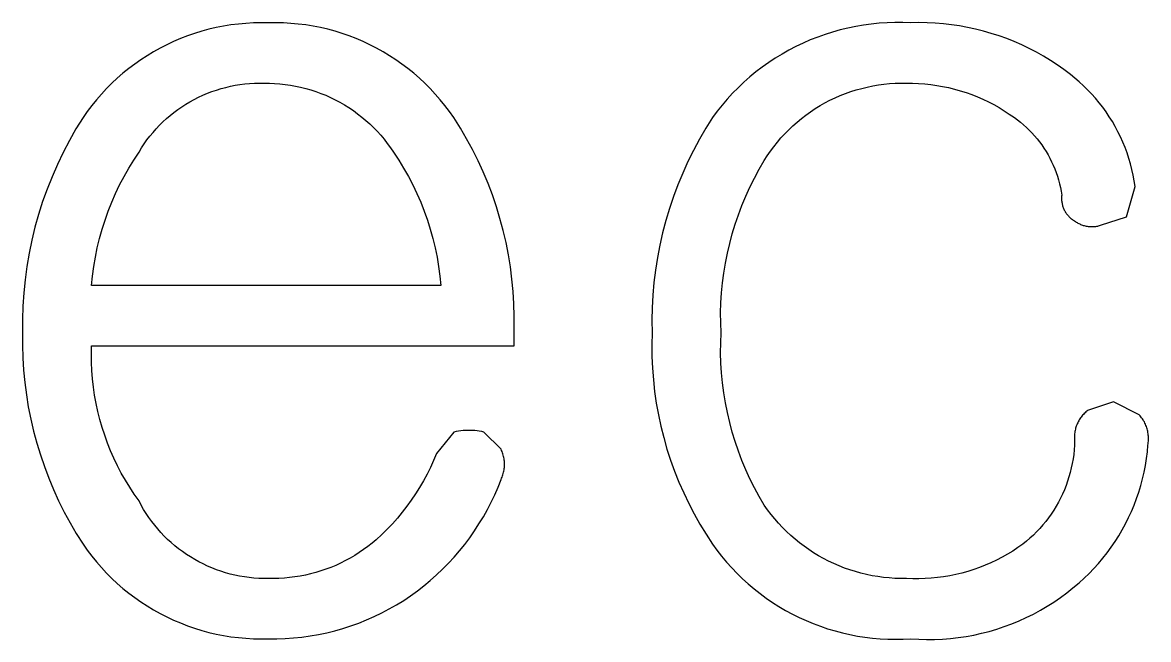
# Model space of a CAD drawing. Header units: millimetres. Extents: x 3033 to 5773, y 123 to 1487.
# Drawn here: x 5713.02 to 5726.48, y 285.95 to 293.34 of the extents above; entities that cross this region are included whole.
import ezdxf

# ---------------------------------------------------------------- set-up
doc = ezdxf.new("R2010")
doc.units = ezdxf.units.MM
doc.header["$MEASUREMENT"] = 0
doc.layers.add('TEX', color=70, linetype='Continuous')

msp = doc.modelspace()

# ---------------------------------------------------------------- linework, layer by layer
at = {"layer": 'TEX'}
for p, q in [((5715.6, 293.318), (5715.511, 293.307)), ((5715.689, 293.326), (5715.6, 293.318)), ((5715.779, 293.331), (5715.689, 293.326)), ((5715.868, 293.333), (5715.779, 293.331)), ((5715.958, 293.332), (5715.868, 293.333)), ((5716.048, 293.333), (5715.958, 293.332)), ((5716.137, 293.331), (5716.048, 293.333)), ((5716.227, 293.326), (5716.137, 293.331)), ((5716.316, 293.318), (5716.227, 293.326)), ((5716.405, 293.307), (5716.316, 293.318)), ((5723.166, 293.317), (5723.073, 293.305)), ((5723.261, 293.327), (5723.166, 293.317)), ((5723.355, 293.333), (5723.261, 293.327)), ((5723.449, 293.336), (5723.355, 293.333)), ((5723.544, 293.336), (5723.449, 293.336)), ((5723.638, 293.332), (5723.544, 293.336)), ((5723.736, 293.334), (5723.638, 293.332)), ((5723.833, 293.333), (5723.736, 293.334)), ((5723.931, 293.328), (5723.833, 293.333)), ((5724.028, 293.32), (5723.931, 293.328)), ((5724.125, 293.309), (5724.028, 293.32)), ((5724.221, 293.295), (5724.125, 293.309)), ((5714.991, 293.175), (5714.908, 293.143)), ((5715.076, 293.205), (5714.991, 293.175)), ((5715.161, 293.231), (5715.076, 293.205)), ((5715.248, 293.255), (5715.161, 293.231)), ((5715.335, 293.275), (5715.248, 293.255)), ((5715.423, 293.292), (5715.335, 293.275)), ((5715.511, 293.307), (5715.423, 293.292)), ((5716.493, 293.292), (5716.405, 293.307)), ((5716.581, 293.275), (5716.493, 293.292)), ((5716.668, 293.255), (5716.581, 293.275)), ((5716.755, 293.231), (5716.668, 293.255)), ((5716.84, 293.205), (5716.755, 293.231)), ((5716.925, 293.175), (5716.84, 293.205)), ((5717.008, 293.143), (5716.925, 293.175)), ((5722.614, 293.193), (5722.525, 293.162)), ((5722.704, 293.222), (5722.614, 293.193)), ((5722.795, 293.247), (5722.704, 293.222)), ((5722.887, 293.27), (5722.795, 293.247)), ((5722.98, 293.289), (5722.887, 293.27)), ((5723.073, 293.305), (5722.98, 293.289)), ((5724.317, 293.277), (5724.221, 293.295)), ((5724.412, 293.257), (5724.317, 293.277)), ((5724.507, 293.233), (5724.412, 293.257)), ((5724.6, 293.206), (5724.507, 293.233)), ((5724.693, 293.176), (5724.6, 293.206)), ((5724.785, 293.143), (5724.693, 293.176)), ((5714.744, 293.07), (5714.664, 293.029)), ((5714.825, 293.108), (5714.744, 293.07)), ((5714.908, 293.143), (5714.825, 293.108)), ((5717.091, 293.108), (5717.008, 293.143)), ((5717.172, 293.07), (5717.091, 293.108)), ((5717.252, 293.029), (5717.172, 293.07)), ((5722.265, 293.048), (5722.181, 293.004)), ((5722.35, 293.089), (5722.265, 293.048)), ((5722.437, 293.127), (5722.35, 293.089)), ((5722.525, 293.162), (5722.437, 293.127)), ((5724.875, 293.107), (5724.785, 293.143)), ((5724.964, 293.067), (5724.875, 293.107)), ((5725.052, 293.025), (5724.964, 293.067)), ((5714.509, 292.939), (5714.434, 292.89)), ((5714.586, 292.985), (5714.509, 292.939)), ((5714.664, 293.029), (5714.586, 292.985)), ((5717.33, 292.985), (5717.252, 293.029)), ((5717.407, 292.939), (5717.33, 292.985)), ((5717.482, 292.89), (5717.407, 292.939)), ((5722.018, 292.908), (5721.939, 292.856)), ((5722.099, 292.958), (5722.018, 292.908)), ((5722.181, 293.004), (5722.099, 292.958)), ((5725.139, 292.98), (5725.052, 293.025)), ((5725.223, 292.932), (5725.139, 292.98)), ((5725.307, 292.882), (5725.223, 292.932)), ((5714.289, 292.785), (5714.22, 292.729)), ((5714.361, 292.839), (5714.289, 292.785)), ((5714.434, 292.89), (5714.361, 292.839)), ((5717.555, 292.839), (5717.482, 292.89)), ((5717.627, 292.785), (5717.555, 292.839)), ((5717.696, 292.729), (5717.627, 292.785)), ((5721.863, 292.801), (5721.787, 292.744)), ((5721.939, 292.856), (5721.863, 292.801)), ((5725.388, 292.828), (5725.307, 292.882)), ((5725.468, 292.772), (5725.388, 292.828)), ((5725.546, 292.713), (5725.468, 292.772)), ((5714.152, 292.67), (5714.087, 292.609)), ((5714.22, 292.729), (5714.152, 292.67)), ((5717.764, 292.67), (5717.696, 292.729)), ((5717.829, 292.609), (5717.764, 292.67)), ((5721.714, 292.684), (5721.644, 292.621)), ((5721.787, 292.744), (5721.714, 292.684)), ((5725.6, 292.67), (5725.546, 292.713)), ((5725.652, 292.626), (5725.6, 292.67)), ((5714.023, 292.545), (5713.962, 292.48)), ((5714.087, 292.609), (5714.023, 292.545)), ((5715.229, 292.489), (5715.283, 292.51)), ((5715.283, 292.51), (5715.337, 292.528)), ((5715.337, 292.528), (5715.393, 292.545)), ((5715.393, 292.545), (5715.448, 292.56)), ((5715.448, 292.56), (5715.505, 292.573)), ((5715.505, 292.573), (5715.561, 292.585)), ((5715.561, 292.585), (5715.618, 292.594)), ((5715.618, 292.594), (5715.676, 292.601)), ((5715.676, 292.601), (5715.733, 292.606)), ((5715.733, 292.606), (5715.791, 292.61)), ((5715.791, 292.61), (5715.849, 292.611)), ((5715.849, 292.611), (5715.906, 292.61)), ((5715.906, 292.61), (5715.97, 292.61)), ((5715.97, 292.61), (5716.033, 292.608)), ((5716.033, 292.608), (5716.095, 292.603)), ((5716.095, 292.603), (5716.158, 292.596)), ((5716.158, 292.596), (5716.221, 292.587)), ((5716.221, 292.587), (5716.283, 292.576)), ((5716.283, 292.576), (5716.344, 292.563)), ((5716.344, 292.563), (5716.405, 292.547)), ((5716.405, 292.547), (5716.466, 292.53)), ((5716.466, 292.53), (5716.526, 292.51)), ((5716.526, 292.51), (5716.585, 292.488)), ((5717.893, 292.545), (5717.829, 292.609)), ((5717.954, 292.48), (5717.893, 292.545)), ((5721.575, 292.556), (5721.508, 292.489)), ((5721.644, 292.621), (5721.575, 292.556)), ((5722.858, 292.487), (5722.922, 292.509)), ((5722.922, 292.509), (5722.986, 292.53)), ((5722.986, 292.53), (5723.051, 292.548)), ((5723.051, 292.548), (5723.117, 292.564)), ((5723.117, 292.564), (5723.183, 292.578)), ((5723.183, 292.578), (5723.25, 292.589)), ((5723.25, 292.589), (5723.317, 292.598)), ((5723.317, 292.598), (5723.384, 292.605)), ((5723.384, 292.605), (5723.452, 292.609)), ((5723.452, 292.609), (5723.519, 292.611)), ((5723.519, 292.611), (5723.587, 292.61)), ((5723.587, 292.61), (5723.659, 292.61)), ((5723.659, 292.61), (5723.732, 292.607)), ((5723.732, 292.607), (5723.804, 292.602)), ((5723.804, 292.602), (5723.876, 292.594)), ((5723.876, 292.594), (5723.948, 292.584)), ((5723.948, 292.584), (5724.019, 292.572)), ((5724.019, 292.572), (5724.09, 292.557)), ((5724.09, 292.557), (5724.16, 292.539)), ((5724.16, 292.539), (5724.23, 292.52)), ((5724.23, 292.52), (5724.299, 292.498)), ((5725.703, 292.579), (5725.652, 292.626)), ((5725.752, 292.531), (5725.703, 292.579)), ((5725.8, 292.481), (5725.752, 292.531)), ((5713.903, 292.412), (5713.847, 292.343)), ((5713.962, 292.48), (5713.903, 292.412)), ((5714.972, 292.358), (5715.021, 292.388)), ((5715.021, 292.388), (5715.072, 292.416)), ((5715.072, 292.416), (5715.123, 292.442)), ((5715.123, 292.442), (5715.176, 292.466)), ((5715.176, 292.466), (5715.229, 292.489)), ((5716.585, 292.488), (5716.643, 292.465)), ((5716.643, 292.465), (5716.701, 292.439)), ((5716.701, 292.439), (5716.758, 292.411)), ((5716.758, 292.411), (5716.813, 292.382)), ((5716.813, 292.382), (5716.868, 292.35)), ((5718.013, 292.412), (5717.954, 292.48)), ((5718.069, 292.343), (5718.013, 292.412)), ((5721.444, 292.419), (5721.383, 292.348)), ((5721.508, 292.489), (5721.444, 292.419)), ((5722.553, 292.341), (5722.612, 292.374)), ((5722.612, 292.374), (5722.672, 292.405)), ((5722.672, 292.405), (5722.733, 292.435)), ((5722.733, 292.435), (5722.795, 292.462)), ((5722.795, 292.462), (5722.858, 292.487)), ((5724.299, 292.498), (5724.367, 292.473)), ((5724.367, 292.473), (5724.435, 292.446)), ((5724.435, 292.446), (5724.501, 292.417)), ((5724.501, 292.417), (5724.566, 292.386)), ((5724.566, 292.386), (5724.631, 292.353)), ((5725.846, 292.429), (5725.8, 292.481)), ((5725.89, 292.376), (5725.846, 292.429)), ((5725.932, 292.322), (5725.89, 292.376)), ((5713.793, 292.271), (5713.742, 292.198)), ((5713.847, 292.343), (5713.793, 292.271)), ((5714.784, 292.223), (5714.829, 292.259)), ((5714.829, 292.259), (5714.876, 292.294)), ((5714.876, 292.294), (5714.923, 292.327)), ((5714.923, 292.327), (5714.972, 292.358)), ((5716.868, 292.35), (5716.921, 292.317)), ((5716.921, 292.317), (5716.974, 292.281)), ((5716.974, 292.281), (5717.025, 292.244)), ((5717.025, 292.244), (5717.074, 292.205)), ((5718.123, 292.271), (5718.069, 292.343)), ((5718.174, 292.198), (5718.123, 292.271)), ((5721.324, 292.274), (5721.267, 292.198)), ((5721.383, 292.348), (5721.324, 292.274)), ((5722.385, 292.228), (5722.44, 292.268)), ((5722.44, 292.268), (5722.496, 292.305)), ((5722.496, 292.305), (5722.553, 292.341)), ((5724.631, 292.353), (5724.694, 292.317)), ((5724.694, 292.317), (5724.756, 292.28)), ((5724.756, 292.28), (5724.816, 292.24)), ((5724.816, 292.24), (5724.876, 292.198)), ((5725.973, 292.266), (5725.932, 292.322)), ((5726.011, 292.209), (5725.973, 292.266)), ((5713.742, 292.198), (5713.658, 292.062)), ((5714.617, 292.064), (5714.657, 292.106)), ((5714.657, 292.106), (5714.698, 292.146)), ((5714.698, 292.146), (5714.741, 292.186)), ((5714.741, 292.186), (5714.784, 292.223)), ((5717.074, 292.205), (5717.123, 292.165)), ((5717.123, 292.165), (5717.169, 292.123)), ((5717.169, 292.123), (5717.215, 292.079)), ((5718.254, 292.073), (5718.174, 292.198)), ((5721.267, 292.198), (5721.187, 292.07)), ((5722.179, 292.053), (5722.228, 292.099)), ((5722.228, 292.099), (5722.279, 292.144)), ((5722.279, 292.144), (5722.331, 292.187)), ((5722.331, 292.187), (5722.385, 292.228)), ((5724.876, 292.198), (5724.913, 292.171)), ((5724.913, 292.171), (5724.95, 292.142)), ((5724.95, 292.142), (5724.986, 292.112)), ((5724.986, 292.112), (5725.02, 292.081)), ((5726.048, 292.15), (5726.011, 292.209)), ((5726.082, 292.09), (5726.048, 292.15)), ((5713.658, 292.062), (5713.579, 291.923)), ((5714.507, 291.93), (5714.542, 291.976)), ((5714.542, 291.976), (5714.579, 292.02)), ((5714.579, 292.02), (5714.617, 292.064)), ((5717.215, 292.079), (5717.259, 292.034)), ((5717.259, 292.034), (5717.301, 291.987)), ((5717.301, 291.987), (5717.341, 291.938)), ((5718.328, 291.945), (5718.254, 292.073)), ((5721.187, 292.07), (5721.111, 291.939)), ((5722.086, 291.954), (5722.132, 292.004)), ((5722.132, 292.004), (5722.179, 292.053)), ((5725.02, 292.081), (5725.054, 292.048)), ((5725.054, 292.048), (5725.086, 292.015)), ((5725.086, 292.015), (5725.117, 291.98)), ((5725.117, 291.98), (5725.147, 291.945)), ((5726.115, 292.029), (5726.082, 292.09)), ((5726.145, 291.967), (5726.115, 292.029)), ((5726.173, 291.904), (5726.145, 291.967)), ((5713.579, 291.923), (5713.505, 291.781)), ((5714.412, 291.786), (5714.442, 291.835)), ((5714.442, 291.835), (5714.474, 291.883)), ((5714.474, 291.883), (5714.507, 291.93)), ((5717.341, 291.938), (5717.38, 291.889)), ((5717.38, 291.889), (5717.417, 291.838)), ((5717.417, 291.838), (5717.453, 291.786)), ((5718.399, 291.815), (5718.328, 291.945)), ((5721.111, 291.939), (5721.04, 291.806)), ((5721.96, 291.795), (5722, 291.85)), ((5722, 291.85), (5722.043, 291.903)), ((5722.043, 291.903), (5722.086, 291.954)), ((5725.147, 291.945), (5725.176, 291.908)), ((5725.176, 291.908), (5725.204, 291.871)), ((5725.204, 291.871), (5725.23, 291.832)), ((5725.23, 291.832), (5725.255, 291.793)), ((5726.199, 291.84), (5726.173, 291.904)), ((5726.223, 291.776), (5726.199, 291.84)), ((5713.505, 291.781), (5713.436, 291.637)), ((5714.349, 291.69), (5714.412, 291.786)), ((5717.453, 291.786), (5717.516, 291.69)), ((5718.465, 291.682), (5718.399, 291.815)), ((5721.04, 291.806), (5720.973, 291.671)), ((5721.886, 291.683), (5721.922, 291.74)), ((5721.922, 291.74), (5721.96, 291.795)), ((5725.255, 291.793), (5725.279, 291.753)), ((5725.279, 291.753), (5725.301, 291.712)), ((5725.301, 291.712), (5725.322, 291.67)), ((5726.245, 291.71), (5726.223, 291.776)), ((5726.264, 291.644), (5726.245, 291.71)), ((5713.436, 291.637), (5713.372, 291.491)), ((5714.233, 291.493), (5714.289, 291.593)), ((5714.289, 291.593), (5714.349, 291.69)), ((5717.516, 291.69), (5717.575, 291.593)), ((5717.575, 291.593), (5717.632, 291.493)), ((5718.527, 291.547), (5718.465, 291.682)), ((5720.973, 291.671), (5720.911, 291.533)), ((5721.769, 291.474), (5721.825, 291.579)), ((5721.825, 291.579), (5721.886, 291.683)), ((5725.322, 291.67), (5725.341, 291.628)), ((5725.341, 291.628), (5725.359, 291.585)), ((5725.359, 291.585), (5725.376, 291.541)), ((5726.281, 291.577), (5726.264, 291.644)), ((5726.296, 291.509), (5726.281, 291.577)), ((5713.372, 291.491), (5713.313, 291.343)), ((5714.18, 291.392), (5714.233, 291.493)), ((5717.632, 291.493), (5717.684, 291.392)), ((5718.584, 291.411), (5718.527, 291.547)), ((5720.911, 291.533), (5720.853, 291.394)), ((5721.715, 291.366), (5721.769, 291.474)), ((5725.376, 291.541), (5725.391, 291.497)), ((5725.391, 291.497), (5725.404, 291.452)), ((5725.404, 291.452), (5725.416, 291.407)), ((5726.309, 291.442), (5726.296, 291.509)), ((5726.319, 291.373), (5726.309, 291.442)), ((5713.313, 291.343), (5713.259, 291.192)), ((5714.131, 291.289), (5714.18, 291.392)), ((5717.684, 291.392), (5717.733, 291.289)), ((5718.636, 291.272), (5718.584, 291.411)), ((5720.853, 291.394), (5720.8, 291.252)), ((5721.666, 291.257), (5721.715, 291.366)), ((5725.416, 291.407), (5725.426, 291.362)), ((5725.426, 291.362), (5725.435, 291.316)), ((5725.435, 291.316), (5725.443, 291.27)), ((5726.216, 291.012), (5726.319, 291.373)), ((5713.259, 291.192), (5713.211, 291.04)), ((5714.043, 291.077), (5714.085, 291.184)), ((5714.085, 291.184), (5714.131, 291.289)), ((5717.733, 291.289), (5717.779, 291.184)), ((5717.779, 291.184), (5717.821, 291.077)), ((5718.684, 291.132), (5718.636, 291.272)), ((5720.8, 291.252), (5720.752, 291.109)), ((5721.619, 291.147), (5721.666, 291.257)), ((5725.441, 291.249), (5725.44, 291.238)), ((5725.44, 291.238), (5725.44, 291.227)), ((5725.44, 291.227), (5725.44, 291.216)), ((5725.44, 291.216), (5725.441, 291.206)), ((5725.443, 291.27), (5725.441, 291.259)), ((5725.441, 291.259), (5725.441, 291.249)), ((5725.441, 291.206), (5725.442, 291.195)), ((5725.442, 291.195), (5725.444, 291.184)), ((5725.444, 291.184), (5725.446, 291.174)), ((5725.446, 291.174), (5725.448, 291.163)), ((5725.448, 291.163), (5725.45, 291.153)), ((5713.211, 291.04), (5713.168, 290.886)), ((5714.005, 290.97), (5714.043, 291.077)), ((5717.821, 291.077), (5717.859, 290.97)), ((5718.727, 290.99), (5718.684, 291.132)), ((5720.752, 291.109), (5720.709, 290.965)), ((5721.538, 290.921), (5721.577, 291.034)), ((5721.577, 291.034), (5721.619, 291.147)), ((5725.45, 291.153), (5725.453, 291.142)), ((5725.453, 291.142), (5725.456, 291.132)), ((5725.456, 291.132), (5725.46, 291.122)), ((5725.46, 291.122), (5725.464, 291.112)), ((5725.464, 291.112), (5725.468, 291.102)), ((5725.468, 291.102), (5725.473, 291.092)), ((5725.473, 291.092), (5725.478, 291.083)), ((5725.478, 291.083), (5725.483, 291.073)), ((5725.483, 291.073), (5725.489, 291.064)), ((5725.489, 291.064), (5725.495, 291.055)), ((5725.495, 291.055), (5725.501, 291.046)), ((5725.501, 291.046), (5725.508, 291.038)), ((5725.508, 291.038), (5725.515, 291.029)), ((5725.515, 291.029), (5725.522, 291.021)), ((5725.522, 291.021), (5725.529, 291.013)), ((5713.168, 290.886), (5713.13, 290.731)), ((5713.971, 290.861), (5714.005, 290.97)), ((5717.859, 290.97), (5717.894, 290.861)), ((5718.766, 290.847), (5718.727, 290.99)), ((5720.709, 290.965), (5720.671, 290.819)), ((5721.504, 290.806), (5721.538, 290.921)), ((5725.529, 291.013), (5725.537, 291.006)), ((5725.537, 291.006), (5725.545, 290.999)), ((5725.545, 290.999), (5725.553, 290.992)), ((5725.553, 290.992), (5725.561, 290.985)), ((5725.561, 290.985), (5725.57, 290.978)), ((5725.57, 290.978), (5725.579, 290.972)), ((5725.579, 290.972), (5725.588, 290.966)), ((5725.588, 290.966), (5725.597, 290.961)), ((5725.597, 290.961), (5725.607, 290.954)), ((5725.607, 290.954), (5725.616, 290.948)), ((5725.616, 290.948), (5725.626, 290.941)), ((5725.626, 290.941), (5725.636, 290.936)), ((5725.636, 290.936), (5725.646, 290.93)), ((5725.646, 290.93), (5725.657, 290.925)), ((5725.657, 290.925), (5725.668, 290.92)), ((5725.668, 290.92), (5725.678, 290.916)), ((5725.678, 290.916), (5725.689, 290.912)), ((5725.689, 290.912), (5725.7, 290.908)), ((5725.7, 290.908), (5725.711, 290.905)), ((5725.711, 290.905), (5725.723, 290.902)), ((5725.723, 290.902), (5725.734, 290.9)), ((5725.734, 290.9), (5725.746, 290.897)), ((5725.746, 290.897), (5725.757, 290.896)), ((5725.757, 290.896), (5725.769, 290.894)), ((5725.769, 290.894), (5725.78, 290.893)), ((5725.78, 290.893), (5725.792, 290.893)), ((5725.792, 290.893), (5725.803, 290.893)), ((5725.803, 290.893), (5725.815, 290.893)), ((5725.815, 290.893), (5725.827, 290.894)), ((5725.827, 290.894), (5725.838, 290.895)), ((5725.838, 290.895), (5725.85, 290.896)), ((5725.85, 290.896), (5725.861, 290.898)), ((5725.861, 290.898), (5725.873, 290.9)), ((5725.873, 290.9), (5725.884, 290.903)), ((5725.884, 290.903), (5725.895, 290.906)), ((5725.895, 290.906), (5725.906, 290.909)), ((5725.906, 290.909), (5726.216, 291.012)), ((5713.94, 290.751), (5713.971, 290.861)), ((5717.894, 290.861), (5717.924, 290.751)), ((5718.799, 290.703), (5718.766, 290.847)), ((5720.671, 290.819), (5720.638, 290.671)), ((5721.473, 290.69), (5721.504, 290.806)), ((5713.13, 290.731), (5713.098, 290.574)), ((5713.89, 290.527), (5713.913, 290.639)), ((5713.913, 290.639), (5713.94, 290.751)), ((5717.924, 290.751), (5717.951, 290.639)), ((5717.951, 290.639), (5717.974, 290.527)), ((5718.828, 290.557), (5718.799, 290.703)), ((5720.638, 290.671), (5720.609, 290.523)), ((5721.445, 290.574), (5721.473, 290.69)), ((5713.098, 290.574), (5713.071, 290.417)), ((5713.871, 290.415), (5713.89, 290.527)), ((5717.974, 290.527), (5717.993, 290.415)), ((5718.851, 290.411), (5718.828, 290.557)), ((5720.609, 290.523), (5720.586, 290.374)), ((5721.422, 290.456), (5721.445, 290.574)), ((5713.071, 290.417), (5713.05, 290.258)), ((5713.856, 290.301), (5713.871, 290.415)), ((5717.993, 290.415), (5718.009, 290.301)), ((5718.87, 290.264), (5718.851, 290.411)), ((5720.586, 290.374), (5720.568, 290.224)), ((5721.403, 290.338), (5721.422, 290.456)), ((5713.05, 290.258), (5713.034, 290.1)), ((5713.845, 290.188), (5713.856, 290.301)), ((5718.009, 290.301), (5718.02, 290.188)), ((5718.884, 290.116), (5718.87, 290.264)), ((5720.568, 290.224), (5720.555, 290.073)), ((5721.376, 290.1), (5721.388, 290.219)), ((5721.388, 290.219), (5721.403, 290.338)), ((5713.034, 290.1), (5713.024, 289.94)), ((5718.02, 290.188), (5713.845, 290.188)), ((5718.893, 289.969), (5718.884, 290.116)), ((5721.369, 289.98), (5721.376, 290.1)), ((5718.897, 289.82), (5718.893, 289.969)), ((5720.555, 290.073), (5720.547, 289.923)), ((5721.365, 289.86), (5721.369, 289.98)), ((5713.024, 289.94), (5713.019, 289.78)), ((5718.896, 289.672), (5718.897, 289.82)), ((5720.547, 289.923), (5720.544, 289.772)), ((5721.366, 289.74), (5721.365, 289.86)), ((5713.019, 289.78), (5713.02, 289.621)), ((5720.544, 289.772), (5720.546, 289.621)), ((5721.37, 289.621), (5721.366, 289.74)), ((5713.02, 289.621), (5713.019, 289.473)), ((5718.896, 289.466), (5718.896, 289.672)), ((5720.546, 289.621), (5720.542, 289.48)), ((5721.366, 289.501), (5721.37, 289.621)), ((5713.019, 289.473), (5713.023, 289.324)), ((5713.842, 289.367), (5713.845, 289.466)), ((5713.845, 289.466), (5718.896, 289.466)), ((5720.542, 289.48), (5720.544, 289.34)), ((5721.365, 289.381), (5721.366, 289.501)), ((5713.023, 289.324), (5713.032, 289.177)), ((5713.844, 289.268), (5713.842, 289.367)), ((5720.544, 289.34), (5720.55, 289.199)), ((5721.369, 289.261), (5721.365, 289.381)), ((5713.032, 289.177), (5713.046, 289.029)), ((5713.848, 289.17), (5713.844, 289.268)), ((5713.856, 289.071), (5713.848, 289.17)), ((5720.55, 289.199), (5720.561, 289.059)), ((5721.376, 289.142), (5721.369, 289.261)), ((5721.388, 289.022), (5721.376, 289.142)), ((5713.046, 289.029), (5713.065, 288.882)), ((5713.867, 288.973), (5713.856, 289.071)), ((5720.561, 289.059), (5720.576, 288.919)), ((5721.403, 288.903), (5721.388, 289.022)), ((5713.065, 288.882), (5713.088, 288.736)), ((5713.881, 288.875), (5713.867, 288.973)), ((5713.899, 288.778), (5713.881, 288.875)), ((5720.576, 288.919), (5720.596, 288.78)), ((5721.422, 288.785), (5721.403, 288.903)), ((5713.088, 288.736), (5713.117, 288.59)), ((5713.92, 288.681), (5713.899, 288.778)), ((5720.596, 288.78), (5720.621, 288.642)), ((5721.445, 288.668), (5721.422, 288.785)), ((5726.061, 288.796), (5725.752, 288.693)), ((5726.37, 288.641), (5726.061, 288.796)), ((5713.944, 288.585), (5713.92, 288.681)), ((5720.621, 288.642), (5720.651, 288.504)), ((5721.473, 288.551), (5721.445, 288.668)), ((5725.667, 288.604), (5725.66, 288.593)), ((5725.675, 288.615), (5725.667, 288.604)), ((5725.684, 288.626), (5725.675, 288.615)), ((5725.692, 288.637), (5725.684, 288.626)), ((5725.701, 288.647), (5725.692, 288.637)), ((5725.711, 288.657), (5725.701, 288.647)), ((5725.721, 288.666), (5725.711, 288.657)), ((5725.731, 288.675), (5725.721, 288.666)), ((5725.741, 288.684), (5725.731, 288.675)), ((5725.752, 288.693), (5725.741, 288.684)), ((5726.38, 288.63), (5726.37, 288.641)), ((5726.389, 288.618), (5726.38, 288.63)), ((5726.398, 288.606), (5726.389, 288.618)), ((5726.407, 288.594), (5726.398, 288.606)), ((5713.117, 288.59), (5713.15, 288.446)), ((5713.971, 288.49), (5713.944, 288.585)), ((5714.002, 288.396), (5713.971, 288.49)), ((5720.651, 288.504), (5720.685, 288.368)), ((5721.504, 288.435), (5721.473, 288.551)), ((5725.606, 288.468), (5725.603, 288.454)), ((5725.609, 288.481), (5725.606, 288.468)), ((5725.613, 288.494), (5725.609, 288.481)), ((5725.617, 288.507), (5725.613, 288.494)), ((5725.622, 288.52), (5725.617, 288.507)), ((5725.627, 288.533), (5725.622, 288.52)), ((5725.633, 288.545), (5725.627, 288.533)), ((5725.639, 288.557), (5725.633, 288.545)), ((5725.645, 288.569), (5725.639, 288.557)), ((5725.652, 288.581), (5725.645, 288.569)), ((5725.66, 288.593), (5725.652, 288.581)), ((5726.415, 288.581), (5726.407, 288.594)), ((5726.422, 288.569), (5726.415, 288.581)), ((5726.43, 288.556), (5726.422, 288.569)), ((5726.436, 288.542), (5726.43, 288.556)), ((5726.443, 288.529), (5726.436, 288.542)), ((5726.448, 288.515), (5726.443, 288.529)), ((5726.454, 288.501), (5726.448, 288.515)), ((5726.458, 288.487), (5726.454, 288.501)), ((5726.463, 288.473), (5726.458, 288.487)), ((5726.467, 288.458), (5726.463, 288.473)), ((5713.15, 288.446), (5713.189, 288.303)), ((5714.035, 288.303), (5714.002, 288.396)), ((5718.174, 288.435), (5717.968, 288.177)), ((5718.202, 288.441), (5718.174, 288.435)), ((5718.229, 288.445), (5718.202, 288.441)), ((5718.257, 288.449), (5718.229, 288.445)), ((5718.285, 288.452), (5718.257, 288.449)), ((5718.313, 288.454), (5718.285, 288.452)), ((5718.341, 288.455), (5718.313, 288.454)), ((5718.369, 288.455), (5718.341, 288.455)), ((5718.397, 288.454), (5718.369, 288.455)), ((5718.425, 288.452), (5718.397, 288.454)), ((5718.453, 288.449), (5718.425, 288.452)), ((5718.48, 288.445), (5718.453, 288.449)), ((5718.508, 288.441), (5718.48, 288.445)), ((5718.535, 288.435), (5718.508, 288.441)), ((5718.742, 288.229), (5718.535, 288.435)), ((5720.685, 288.368), (5720.723, 288.232)), ((5721.538, 288.32), (5721.504, 288.435)), ((5725.596, 288.4), (5725.595, 288.387)), ((5725.595, 288.387), (5725.595, 288.373)), ((5725.595, 288.373), (5725.595, 288.359)), ((5725.595, 288.359), (5725.596, 288.346)), ((5725.597, 288.332), (5725.595, 288.277)), ((5725.597, 288.414), (5725.596, 288.4)), ((5725.596, 288.346), (5725.597, 288.332)), ((5725.598, 288.428), (5725.597, 288.414)), ((5725.6, 288.441), (5725.598, 288.428)), ((5725.603, 288.454), (5725.6, 288.441)), ((5726.47, 288.444), (5726.467, 288.458)), ((5726.473, 288.429), (5726.47, 288.444)), ((5726.475, 288.414), (5726.473, 288.429)), ((5726.477, 288.399), (5726.475, 288.414)), ((5726.478, 288.385), (5726.477, 288.399)), ((5726.479, 288.37), (5726.478, 288.385)), ((5726.48, 288.355), (5726.479, 288.37)), ((5726.479, 288.34), (5726.48, 288.355)), ((5726.479, 288.325), (5726.479, 288.34)), ((5713.189, 288.303), (5713.232, 288.161)), ((5714.072, 288.211), (5714.035, 288.303)), ((5714.112, 288.121), (5714.072, 288.211)), ((5718.747, 288.215), (5718.742, 288.229)), ((5718.753, 288.201), (5718.747, 288.215)), ((5718.758, 288.187), (5718.753, 288.201)), ((5720.723, 288.232), (5720.767, 288.099)), ((5721.577, 288.207), (5721.538, 288.32)), ((5721.619, 288.095), (5721.577, 288.207)), ((5725.591, 288.222), (5725.586, 288.168)), ((5725.595, 288.277), (5725.591, 288.222)), ((5726.456, 288.117), (5726.466, 288.199)), ((5726.466, 288.199), (5726.473, 288.28)), ((5726.473, 288.28), (5726.476, 288.295)), ((5726.476, 288.295), (5726.477, 288.31)), ((5726.477, 288.31), (5726.479, 288.325)), ((5713.232, 288.161), (5713.28, 288.021)), ((5714.154, 288.032), (5714.112, 288.121)), ((5717.933, 288.094), (5717.895, 288.011)), ((5717.968, 288.177), (5717.933, 288.094)), ((5718.762, 288.173), (5718.758, 288.187)), ((5718.766, 288.159), (5718.762, 288.173)), ((5718.77, 288.144), (5718.766, 288.159)), ((5718.773, 288.13), (5718.77, 288.144)), ((5718.775, 288.115), (5718.773, 288.13)), ((5718.777, 288.1), (5718.775, 288.115)), ((5718.779, 288.086), (5718.777, 288.1)), ((5718.78, 288.071), (5718.779, 288.086)), ((5718.78, 288.056), (5718.78, 288.071)), ((5720.767, 288.099), (5720.814, 287.966)), ((5721.666, 287.984), (5721.619, 288.095)), ((5725.569, 288.059), (5725.557, 288.005)), ((5725.578, 288.113), (5725.569, 288.059)), ((5725.586, 288.168), (5725.578, 288.113)), ((5726.443, 288.036), (5726.456, 288.117)), ((5713.28, 288.021), (5713.332, 287.882)), ((5714.2, 287.944), (5714.154, 288.032)), ((5714.249, 287.858), (5714.2, 287.944)), ((5717.855, 287.93), (5717.811, 287.851)), ((5717.895, 288.011), (5717.855, 287.93)), ((5718.762, 287.924), (5718.766, 287.938)), ((5718.766, 287.938), (5718.77, 287.953)), ((5718.77, 287.953), (5718.773, 287.967)), ((5718.773, 287.967), (5718.775, 287.982)), ((5718.775, 287.982), (5718.777, 287.997)), ((5718.777, 287.997), (5718.779, 288.011)), ((5718.779, 288.011), (5718.78, 288.026)), ((5718.78, 288.041), (5718.78, 288.056)), ((5718.78, 288.026), (5718.78, 288.041)), ((5720.814, 287.966), (5720.866, 287.836)), ((5721.715, 287.875), (5721.666, 287.984)), ((5725.544, 287.952), (5725.529, 287.899)), ((5725.557, 288.005), (5725.544, 287.952)), ((5726.409, 287.875), (5726.427, 287.955)), ((5726.427, 287.955), (5726.443, 288.036)), ((5713.332, 287.882), (5713.389, 287.746)), ((5714.3, 287.774), (5714.249, 287.858)), ((5717.811, 287.851), (5717.766, 287.772)), ((5718.705, 287.776), (5718.742, 287.868)), ((5718.742, 287.868), (5718.747, 287.882)), ((5718.747, 287.882), (5718.753, 287.896)), ((5718.753, 287.896), (5718.758, 287.91)), ((5718.758, 287.91), (5718.762, 287.924)), ((5720.866, 287.836), (5720.923, 287.707)), ((5721.769, 287.768), (5721.715, 287.875)), ((5725.494, 287.795), (5725.474, 287.744)), ((5725.512, 287.846), (5725.494, 287.795)), ((5725.529, 287.899), (5725.512, 287.846)), ((5726.364, 287.717), (5726.388, 287.795)), ((5726.388, 287.795), (5726.409, 287.875)), ((5713.389, 287.746), (5713.451, 287.611)), ((5714.355, 287.691), (5714.3, 287.774)), ((5714.412, 287.61), (5714.355, 287.691)), ((5717.717, 287.696), (5717.667, 287.621)), ((5717.766, 287.772), (5717.717, 287.696)), ((5718.622, 287.595), (5718.665, 287.685)), ((5718.665, 287.685), (5718.705, 287.776)), ((5720.923, 287.707), (5720.983, 287.58)), ((5721.825, 287.662), (5721.769, 287.768)), ((5721.886, 287.559), (5721.825, 287.662)), ((5725.452, 287.693), (5725.428, 287.644)), ((5725.474, 287.744), (5725.452, 287.693)), ((5726.337, 287.639), (5726.364, 287.717)), ((5713.451, 287.611), (5713.517, 287.478)), ((5714.439, 287.56), (5714.412, 287.61)), ((5714.467, 287.51), (5714.439, 287.56)), ((5717.613, 287.547), (5717.558, 287.476)), ((5717.667, 287.621), (5717.613, 287.547)), ((5718.576, 287.507), (5718.622, 287.595)), ((5720.983, 287.58), (5721.048, 287.455)), ((5721.926, 287.503), (5721.886, 287.559)), ((5725.375, 287.547), (5725.347, 287.5)), ((5725.402, 287.595), (5725.375, 287.547)), ((5725.428, 287.644), (5725.402, 287.595)), ((5726.276, 287.486), (5726.308, 287.562)), ((5726.308, 287.562), (5726.337, 287.639)), ((5713.517, 287.478), (5713.588, 287.348)), ((5714.498, 287.461), (5714.467, 287.51)), ((5714.53, 287.413), (5714.498, 287.461)), ((5714.563, 287.366), (5714.53, 287.413)), ((5717.5, 287.406), (5717.44, 287.338)), ((5717.558, 287.476), (5717.5, 287.406)), ((5718.476, 287.335), (5718.528, 287.42)), ((5718.528, 287.42), (5718.576, 287.507)), ((5721.048, 287.455), (5721.117, 287.333)), ((5721.967, 287.448), (5721.926, 287.503)), ((5722.011, 287.395), (5721.967, 287.448)), ((5722.056, 287.343), (5722.011, 287.395)), ((5725.284, 287.409), (5725.251, 287.366)), ((5725.316, 287.454), (5725.284, 287.409)), ((5725.347, 287.5), (5725.316, 287.454)), ((5726.205, 287.338), (5726.242, 287.411)), ((5726.242, 287.411), (5726.276, 287.486)), ((5713.588, 287.348), (5713.662, 287.22)), ((5714.599, 287.321), (5714.563, 287.366)), ((5714.635, 287.276), (5714.599, 287.321)), ((5714.674, 287.233), (5714.635, 287.276)), ((5717.378, 287.272), (5717.313, 287.208)), ((5717.44, 287.338), (5717.378, 287.272)), ((5718.365, 287.17), (5718.422, 287.252)), ((5718.422, 287.252), (5718.476, 287.335)), ((5721.117, 287.333), (5721.19, 287.213)), ((5722.103, 287.293), (5722.056, 287.343)), ((5722.152, 287.244), (5722.103, 287.293)), ((5725.18, 287.282), (5725.142, 287.242)), ((5725.216, 287.323), (5725.18, 287.282)), ((5725.251, 287.366), (5725.216, 287.323)), ((5726.124, 287.194), (5726.166, 287.265)), ((5726.166, 287.265), (5726.205, 287.338)), ((5713.662, 287.22), (5713.742, 287.095)), ((5714.713, 287.191), (5714.674, 287.233)), ((5714.754, 287.151), (5714.713, 287.191)), ((5714.797, 287.112), (5714.754, 287.151)), ((5717.247, 287.146), (5717.198, 287.105)), ((5717.313, 287.208), (5717.247, 287.146)), ((5718.305, 287.091), (5718.365, 287.17)), ((5721.19, 287.213), (5721.267, 287.095)), ((5722.202, 287.198), (5722.152, 287.244)), ((5722.254, 287.152), (5722.202, 287.198)), ((5722.307, 287.109), (5722.254, 287.152)), ((5725.021, 287.129), (5724.979, 287.095)), ((5725.063, 287.165), (5725.021, 287.129)), ((5725.103, 287.203), (5725.063, 287.165)), ((5725.142, 287.242), (5725.103, 287.203)), ((5726.034, 287.057), (5726.08, 287.125)), ((5726.08, 287.125), (5726.124, 287.194)), ((5713.742, 287.095), (5713.793, 287.022)), ((5713.793, 287.022), (5713.847, 286.95)), ((5714.84, 287.074), (5714.797, 287.112)), ((5714.885, 287.038), (5714.84, 287.074)), ((5714.932, 287.004), (5714.885, 287.038)), ((5714.979, 286.971), (5714.932, 287.004)), ((5717.044, 286.992), (5716.99, 286.958)), ((5717.097, 287.028), (5717.044, 286.992)), ((5717.148, 287.066), (5717.097, 287.028)), ((5717.198, 287.105), (5717.148, 287.066)), ((5718.178, 286.938), (5718.243, 287.013)), ((5718.243, 287.013), (5718.305, 287.091)), ((5721.267, 287.095), (5721.321, 287.021)), ((5721.321, 287.021), (5721.377, 286.949)), ((5722.362, 287.068), (5722.307, 287.109)), ((5722.419, 287.028), (5722.362, 287.068)), ((5722.476, 286.991), (5722.419, 287.028)), ((5722.535, 286.955), (5722.476, 286.991)), ((5724.856, 287.011), (5724.793, 286.973)), ((5724.918, 287.052), (5724.856, 287.011)), ((5724.979, 287.095), (5724.918, 287.052)), ((5725.934, 286.926), (5725.985, 286.991)), ((5725.985, 286.991), (5726.034, 287.057)), ((5713.847, 286.95), (5713.903, 286.881)), ((5713.903, 286.881), (5713.962, 286.813)), ((5715.027, 286.94), (5714.979, 286.971)), ((5715.077, 286.91), (5715.027, 286.94)), ((5715.127, 286.882), (5715.077, 286.91)), ((5715.178, 286.856), (5715.127, 286.882)), ((5715.23, 286.831), (5715.178, 286.856)), ((5716.822, 286.867), (5716.764, 286.84)), ((5716.879, 286.896), (5716.822, 286.867)), ((5716.935, 286.926), (5716.879, 286.896)), ((5716.99, 286.958), (5716.935, 286.926)), ((5718.041, 286.794), (5718.11, 286.865)), ((5718.11, 286.865), (5718.178, 286.938)), ((5721.377, 286.949), (5721.436, 286.878)), ((5721.436, 286.878), (5721.497, 286.81)), ((5722.595, 286.921), (5722.535, 286.955)), ((5722.656, 286.89), (5722.595, 286.921)), ((5722.718, 286.861), (5722.656, 286.89)), ((5722.781, 286.833), (5722.718, 286.861)), ((5724.596, 286.87), (5724.528, 286.841)), ((5724.663, 286.902), (5724.596, 286.87)), ((5724.729, 286.936), (5724.663, 286.902)), ((5724.793, 286.973), (5724.729, 286.936)), ((5725.826, 286.802), (5725.881, 286.863)), ((5725.881, 286.863), (5725.934, 286.926)), ((5713.962, 286.813), (5714.023, 286.748)), ((5714.023, 286.748), (5714.087, 286.684)), ((5715.283, 286.809), (5715.23, 286.831)), ((5715.337, 286.788), (5715.283, 286.809)), ((5715.391, 286.769), (5715.337, 286.788)), ((5715.446, 286.752), (5715.391, 286.769)), ((5715.502, 286.736), (5715.446, 286.752)), ((5715.558, 286.723), (5715.502, 286.736)), ((5715.614, 286.711), (5715.558, 286.723)), ((5716.401, 286.723), (5716.339, 286.711)), ((5716.463, 286.738), (5716.401, 286.723)), ((5716.525, 286.754), (5716.463, 286.738)), ((5716.586, 286.773), (5716.525, 286.754)), ((5716.646, 286.793), (5716.586, 286.773)), ((5716.706, 286.816), (5716.646, 286.793)), ((5716.764, 286.84), (5716.706, 286.816)), ((5717.894, 286.659), (5717.969, 286.726)), ((5717.969, 286.726), (5718.041, 286.794)), ((5721.497, 286.81), (5721.561, 286.744)), ((5721.561, 286.744), (5721.626, 286.68)), ((5722.845, 286.808), (5722.781, 286.833)), ((5722.91, 286.785), (5722.845, 286.808)), ((5722.976, 286.765), (5722.91, 286.785)), ((5723.042, 286.746), (5722.976, 286.765)), ((5723.109, 286.73), (5723.042, 286.746)), ((5723.176, 286.716), (5723.109, 286.73)), ((5723.244, 286.705), (5723.176, 286.716)), ((5724.103, 286.715), (5724.03, 286.703)), ((5724.176, 286.73), (5724.103, 286.715)), ((5724.248, 286.747), (5724.176, 286.73)), ((5724.319, 286.767), (5724.248, 286.747)), ((5724.39, 286.789), (5724.319, 286.767)), ((5724.459, 286.814), (5724.39, 286.789)), ((5724.528, 286.841), (5724.459, 286.814)), ((5725.71, 286.686), (5725.769, 286.743)), ((5725.769, 286.743), (5725.826, 286.802)), ((5714.087, 286.684), (5714.152, 286.623)), ((5714.152, 286.623), (5714.22, 286.564)), ((5715.671, 286.702), (5715.614, 286.711)), ((5715.728, 286.694), (5715.671, 286.702)), ((5715.785, 286.688), (5715.728, 286.694)), ((5715.843, 286.684), (5715.785, 286.688)), ((5715.9, 286.682), (5715.843, 286.684)), ((5715.958, 286.683), (5715.9, 286.682)), ((5716.022, 286.682), (5715.958, 286.683)), ((5716.085, 286.684), (5716.022, 286.682)), ((5716.149, 286.687), (5716.085, 286.684)), ((5716.212, 286.693), (5716.149, 286.687)), ((5716.276, 286.701), (5716.212, 286.693)), ((5716.339, 286.711), (5716.276, 286.701)), ((5717.739, 286.535), (5717.818, 286.596)), ((5717.818, 286.596), (5717.894, 286.659)), ((5721.626, 286.68), (5721.694, 286.619)), ((5721.694, 286.619), (5721.764, 286.559)), ((5723.312, 286.696), (5723.244, 286.705)), ((5723.381, 286.689), (5723.312, 286.696)), ((5723.449, 286.684), (5723.381, 286.689)), ((5723.518, 286.682), (5723.449, 286.684)), ((5723.587, 286.683), (5723.518, 286.682)), ((5723.661, 286.679), (5723.587, 286.683)), ((5723.735, 286.679), (5723.661, 286.679)), ((5723.809, 286.681), (5723.735, 286.679)), ((5723.883, 286.686), (5723.809, 286.681)), ((5723.957, 286.693), (5723.883, 286.686)), ((5724.03, 286.703), (5723.957, 286.693)), ((5725.577, 286.57), (5725.649, 286.631)), ((5725.649, 286.631), (5725.71, 286.686)), ((5714.22, 286.564), (5714.289, 286.508)), ((5714.289, 286.508), (5714.361, 286.454)), ((5714.361, 286.454), (5714.434, 286.403)), ((5717.576, 286.42), (5717.659, 286.476)), ((5717.659, 286.476), (5717.739, 286.535)), ((5721.764, 286.559), (5721.836, 286.503)), ((5721.836, 286.503), (5721.91, 286.448)), ((5721.91, 286.448), (5721.985, 286.396)), ((5725.348, 286.401), (5725.426, 286.455)), ((5725.426, 286.455), (5725.503, 286.511)), ((5725.503, 286.511), (5725.577, 286.57)), ((5714.434, 286.403), (5714.509, 286.354)), ((5714.509, 286.354), (5714.586, 286.308)), ((5717.315, 286.271), (5717.403, 286.318)), ((5717.403, 286.318), (5717.49, 286.367)), ((5717.49, 286.367), (5717.576, 286.42)), ((5721.985, 286.396), (5722.062, 286.347)), ((5722.062, 286.347), (5722.141, 286.301)), ((5725.187, 286.302), (5725.268, 286.35)), ((5725.268, 286.35), (5725.348, 286.401)), ((5714.586, 286.308), (5714.664, 286.264)), ((5714.664, 286.264), (5714.744, 286.223)), ((5714.744, 286.223), (5714.825, 286.185)), ((5714.825, 286.185), (5714.908, 286.15)), ((5717.039, 286.149), (5717.132, 286.186)), ((5717.132, 286.186), (5717.224, 286.227)), ((5717.224, 286.227), (5717.315, 286.271)), ((5722.141, 286.301), (5722.222, 286.257)), ((5722.222, 286.257), (5722.304, 286.216)), ((5722.304, 286.216), (5722.387, 286.178)), ((5722.387, 286.178), (5722.472, 286.143)), ((5724.845, 286.14), (5724.933, 286.176)), ((5724.933, 286.176), (5725.019, 286.215)), ((5725.019, 286.215), (5725.104, 286.257)), ((5725.104, 286.257), (5725.187, 286.302)), ((5714.908, 286.15), (5714.991, 286.118)), ((5714.991, 286.118), (5715.076, 286.088)), ((5715.076, 286.088), (5715.161, 286.062)), ((5715.161, 286.062), (5715.248, 286.038)), ((5716.655, 286.032), (5716.753, 286.057)), ((5716.753, 286.057), (5716.849, 286.084)), ((5716.849, 286.084), (5716.945, 286.115)), ((5716.945, 286.115), (5717.039, 286.149)), ((5722.472, 286.143), (5722.557, 286.111)), ((5722.557, 286.111), (5722.644, 286.081)), ((5722.644, 286.081), (5722.732, 286.055)), ((5722.732, 286.055), (5722.82, 286.032)), ((5724.484, 286.027), (5724.576, 286.05)), ((5724.576, 286.05), (5724.667, 286.077)), ((5724.667, 286.077), (5724.756, 286.107)), ((5724.756, 286.107), (5724.845, 286.14)), ((5715.248, 286.038), (5715.335, 286.018)), ((5715.335, 286.018), (5715.423, 286.001)), ((5715.423, 286.001), (5715.511, 285.986)), ((5715.511, 285.986), (5715.6, 285.975)), ((5715.6, 285.975), (5715.689, 285.967)), ((5715.689, 285.967), (5715.779, 285.962)), ((5715.779, 285.962), (5715.868, 285.96)), ((5715.868, 285.96), (5715.958, 285.961)), ((5715.958, 285.961), (5716.058, 285.961)), ((5716.058, 285.961), (5716.159, 285.964)), ((5716.159, 285.964), (5716.259, 285.971)), ((5716.259, 285.971), (5716.359, 285.981)), ((5716.359, 285.981), (5716.458, 285.995)), ((5716.458, 285.995), (5716.557, 286.012)), ((5716.557, 286.012), (5716.655, 286.032)), ((5722.82, 286.032), (5722.91, 286.011)), ((5722.91, 286.011), (5723, 285.994)), ((5723, 285.994), (5723.09, 285.98)), ((5723.09, 285.98), (5723.181, 285.969)), ((5723.181, 285.969), (5723.272, 285.961)), ((5723.272, 285.961), (5723.364, 285.956)), ((5723.364, 285.956), (5723.455, 285.955)), ((5723.455, 285.955), (5723.547, 285.956)), ((5723.547, 285.956), (5723.638, 285.961)), ((5723.638, 285.961), (5723.733, 285.955)), ((5723.733, 285.955), (5723.827, 285.952)), ((5723.827, 285.952), (5723.922, 285.953)), ((5723.922, 285.953), (5724.017, 285.957)), ((5724.017, 285.957), (5724.111, 285.965)), ((5724.111, 285.965), (5724.205, 285.975)), ((5724.205, 285.975), (5724.299, 285.989)), ((5724.299, 285.989), (5724.392, 286.006)), ((5724.392, 286.006), (5724.484, 286.027))]:
    msp.add_line(p, q, dxfattribs=at)

doc.saveas('drawing.dxf')
